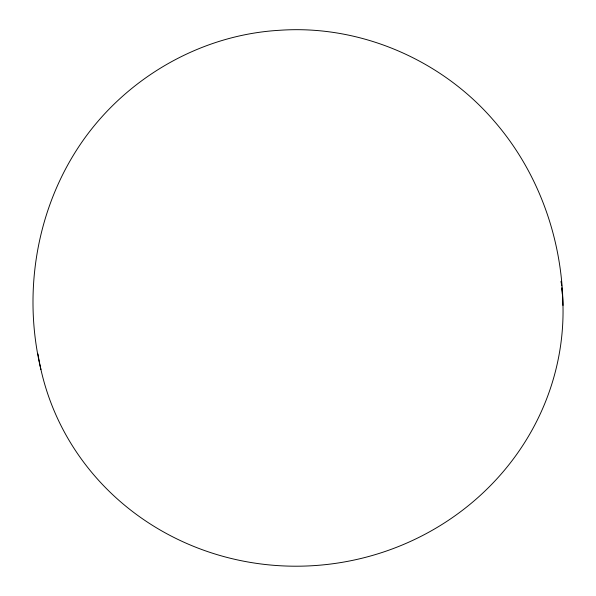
<?xml version="1.0" encoding="UTF-8"?>
<svg xmlns="http://www.w3.org/2000/svg" width="596" height="596" viewBox="0 0 596 596"><rect width="100%" height="100%" fill="white"/><g stroke="black" fill="none" stroke-linecap="round" stroke-linejoin="round"><path stroke-width="0.89" d="M40.93 369.513C22.015 291.057 37.079 204.711 84.207 138.823C129.205 76.087 202.29 34.695 279.576 30.284C360.282 24.57 441.778 59.861 494.233 121.144C538.285 171.819 562.117 238.534 562.974 305.45M561.596 285.827L561.171 281.267A264.132 251.862 -7.1 0 1 561.693 285.715M561.767 287.652L562.453 294.953L562.371 293.232M561.961 288.389A264.132 251.862 -7.1 0 1 562.415 293.761M562.594 296.45A264.132 251.862 -7.1 0 1 326.154 564.561A264.132 251.862 -7.1 0 1 37.98 353.92"/></g></svg>
